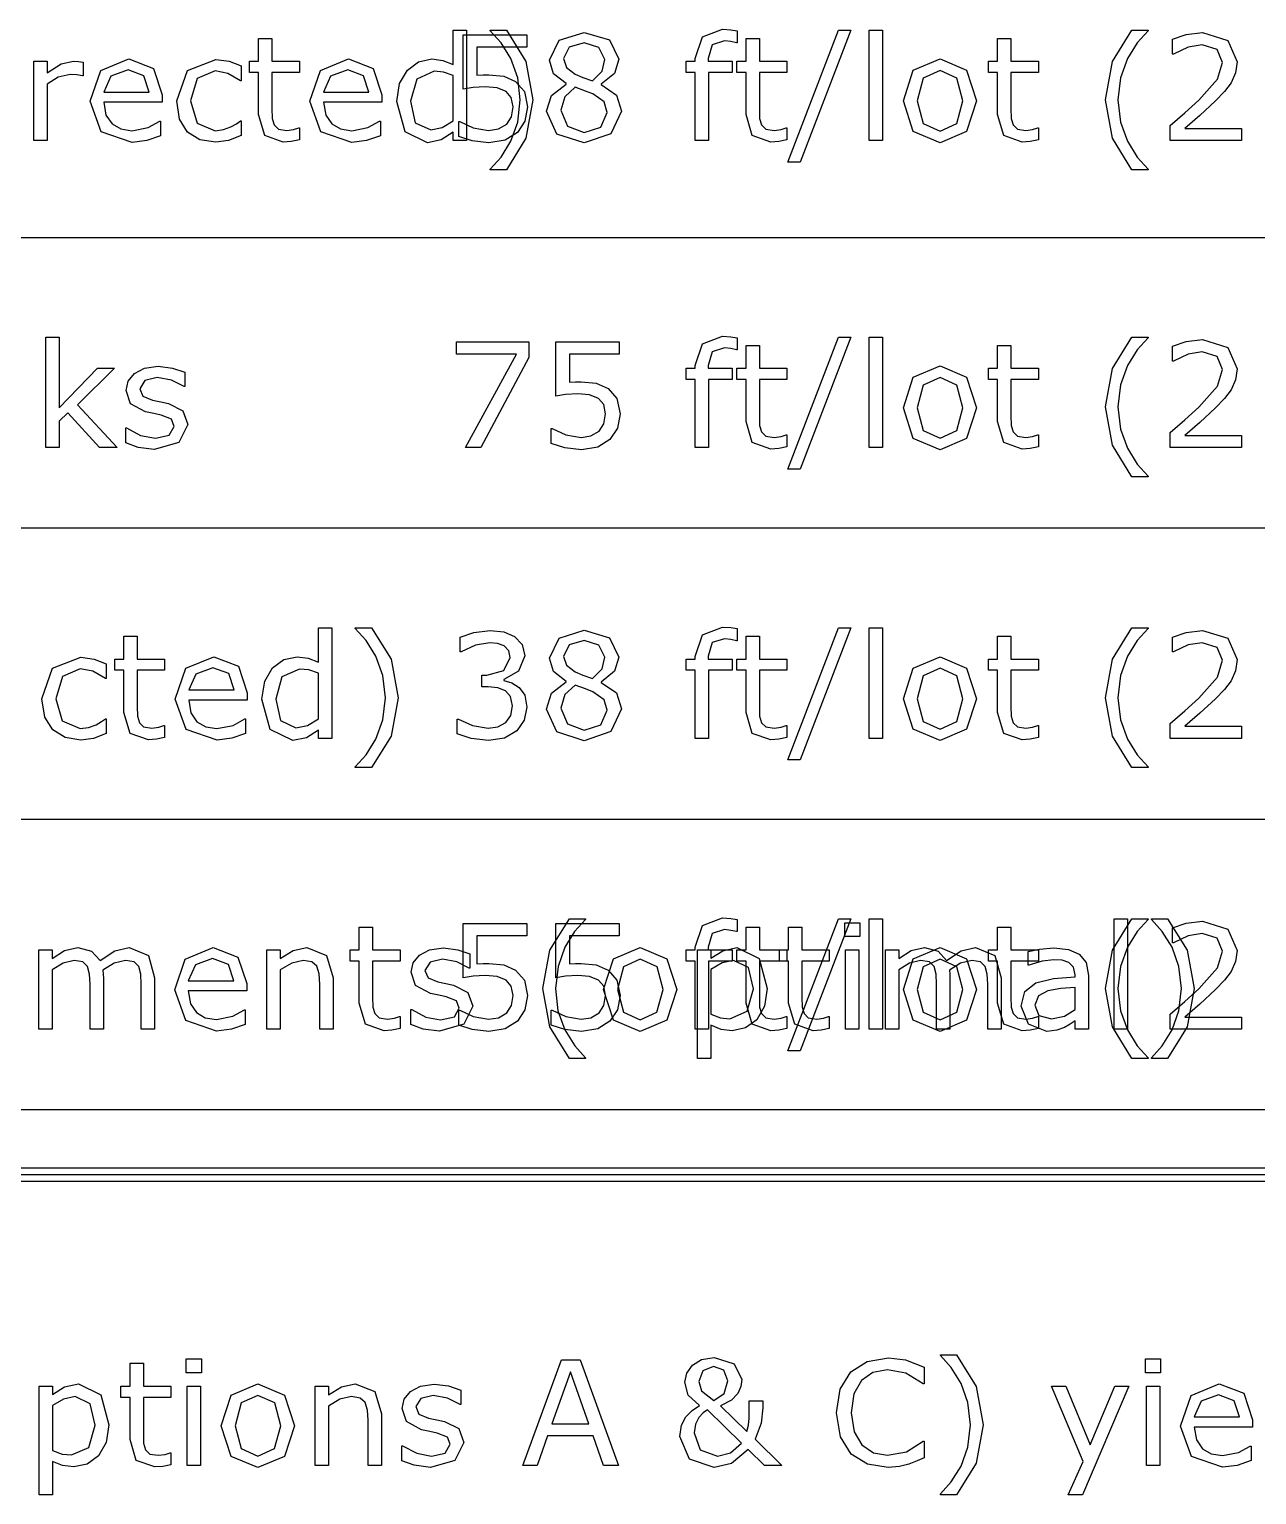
# Model space of a CAD drawing. Extents: x -1 to 182, y 89 to 480.
# Drawn here: x 47.69 to 67.79, y 114.88 to 138.88 of the extents above; entities that cross this region are included whole.
import ezdxf

# ---------------------------------------------------------------- set-up
doc = ezdxf.new("R2010")
doc.units = 0
doc.header["$MEASUREMENT"] = 0
doc.layers.add('Layer 1', color=7, linetype='Continuous')

msp = doc.modelspace()

# ---------------------------------------------------------------- linework, layer by layer
at = {"layer": 'Layer 1', "color": 7}
for points in [[(52.113548, 137.066549), (51.978674, 137.039826), (51.849613, 137.029243), (51.547306, 137.136214), (51.443823, 137.479219), (51.443823, 138.169887), (51.296159, 138.169887), (51.296159, 138.353587), (51.443823, 138.353587), (51.443823, 138.726808), (51.662416, 138.726808), (51.662416, 138.353587), (52.113548, 138.353587), (52.113548, 138.169887), (51.662416, 138.169887), (51.662416, 137.578041), (51.667072, 137.417598), (51.699629, 137.310627), (51.769392, 137.242021), (51.906594, 137.221119), (52.018214, 137.2362), (52.10193, 137.262949), (52.113546, 137.262949), (52.113548, 137.066549)], [(54.849426, 137.054934), (54.630833, 137.054934), (54.630833, 137.190983), (54.434335, 137.064247), (54.212255, 137.018898), (53.842511, 137.197941), (53.706473, 137.694431), (53.752981, 137.988594), (53.880881, 138.208357), (54.064591, 138.343215), (54.283182, 138.389729), (54.464567, 138.367504), (54.630833, 138.301226), (54.630833, 138.863994), (54.849426, 138.863994), (54.849426, 137.054934)], [(55.849362, 137.604896), (55.80518, 137.373518), (55.684257, 137.18749), (55.48427, 137.061919), (55.216845, 137.018898), (54.943605, 137.049113), (54.721527, 137.120048), (54.721527, 137.365369), (54.737799, 137.365369), (54.961041, 137.261891), (55.212188, 137.220034), (55.37148, 137.243317), (55.509844, 137.324703), (55.586584, 137.44448), (55.613325, 137.606087), (55.581932, 137.757243), (55.497054, 137.856065), (55.349388, 137.917686), (55.156377, 137.936207), (54.958715, 137.922184), (54.795936, 137.894297), (54.795936, 138.786101), (55.837731, 138.786101), (55.837731, 138.58261), (55.020339, 138.58261), (55.020339, 138.122182), (55.122659, 138.129062), (55.21335, 138.131707), (55.459846, 138.107366), (55.654021, 138.023625), (55.798197, 137.858525), (55.849357, 137.605055), (55.849362, 137.604896)], [(55.935405, 137.720016), (55.821457, 137.09097), (55.501711, 136.575906), (55.235448, 136.575906), (55.235448, 136.587548), (55.414507, 136.784054), (55.573799, 137.042181), (55.687744, 137.356109), (55.730766, 137.720043), (55.687744, 138.082812), (55.573799, 138.397904), (55.414507, 138.656032), (55.235448, 138.852511), (55.235448, 138.864153), (55.501711, 138.864153), (55.821457, 138.349062), (55.935405, 137.720043), (55.935405, 137.720016)], [(57.389966, 137.537454), (57.214394, 137.164233), (56.774887, 137.015405), (56.326077, 137.160741), (56.159808, 137.532824), (56.243525, 137.793253), (56.479557, 137.979308), (56.479557, 137.986187), (56.272592, 138.148985), (56.206317, 138.369885), (56.366773, 138.695454), (56.774887, 138.825682), (57.188814, 138.701275), (57.343457, 138.384993), (57.270205, 138.153615), (57.055101, 137.9769), (57.055101, 137.970021), (57.303923, 137.797936), (57.389966, 137.53748), (57.389966, 137.537454)], [(59.282869, 138.652513), (59.271254, 138.652513), (59.177073, 138.673415), (59.074753, 138.685056), (58.870114, 138.622271), (58.807329, 138.397878), (58.807329, 138.353693), (59.201491, 138.353693), (59.201491, 138.169993), (58.814306, 138.169993), (58.814306, 137.054934), (58.595715, 137.054934), (58.595715, 138.169993), (58.448049, 138.169993), (58.448049, 138.353693), (58.595715, 138.353693), (58.595715, 138.396714), (58.710822, 138.751334), (59.043361, 138.875741), (59.174747, 138.868862), (59.28288, 138.852458), (59.282869, 138.652513)], [(60.09561, 137.066549), (59.960736, 137.039826), (59.831672, 137.029243), (59.529365, 137.136214), (59.425884, 137.479219), (59.425884, 138.169887), (59.27822, 138.169887), (59.27822, 138.353587), (59.425884, 138.353587), (59.425884, 138.726808), (59.644475, 138.726808), (59.644475, 138.353587), (60.09561, 138.353587), (60.09561, 138.169887), (59.644475, 138.169887), (59.644475, 137.578041), (59.649131, 137.417598), (59.681688, 137.310627), (59.751451, 137.242021), (59.88865, 137.221119), (60.000273, 137.2362), (60.083989, 137.262949), (60.095605, 137.262949), (60.09561, 137.066549)], [(61.144383, 138.864126), (60.310713, 136.701478), (60.109564, 136.701478), (60.939743, 138.864126), (61.144383, 138.864126)], [(61.66179, 137.054934), (61.4432, 137.054934), (61.4432, 138.864126), (61.66179, 138.864126), (61.66179, 137.054934)], [(64.213958, 137.066549), (64.079082, 137.039826), (63.950021, 137.029243), (63.647713, 137.136214), (63.544232, 137.479219), (63.544232, 138.169887), (63.396566, 138.169887), (63.396566, 138.353587), (63.544232, 138.353587), (63.544232, 138.726808), (63.762823, 138.726808), (63.762823, 138.353587), (64.213958, 138.353587), (64.213958, 138.169887), (63.762823, 138.169887), (63.762823, 137.578041), (63.76748, 137.417598), (63.800036, 137.310627), (63.869799, 137.242021), (64.006999, 137.221119), (64.118621, 137.2362), (64.202338, 137.262949), (64.213953, 137.262949), (64.213958, 137.066549)], [(66.010358, 136.575906), (65.744094, 136.575906), (65.424349, 137.09097), (65.310401, 137.720016), (65.424349, 138.349036), (65.744094, 138.864126), (66.010358, 138.864126), (66.010358, 138.852484), (65.830137, 138.656005), (65.672006, 138.397878), (65.558061, 138.082786), (65.51504, 137.720016), (65.556897, 137.356082), (65.672006, 137.042155), (65.831298, 136.784027), (66.010358, 136.587522), (66.010358, 136.575906)], [(67.540494, 137.054934), (66.368476, 137.054934), (66.368476, 137.297953), (66.612646, 137.507239), (66.841701, 137.71536), (67.147496, 138.058365), (67.230048, 138.333928), (67.140521, 138.544378), (66.892861, 138.621107), (66.663806, 138.583906), (66.423123, 138.46995), (66.411508, 138.46995), (66.411508, 138.714134), (66.631262, 138.788535), (66.898687, 138.822269), (67.316104, 138.693205), (67.467257, 138.345543), (67.441672, 138.160679), (67.36842, 137.999072), (67.261452, 137.857203), (67.113785, 137.70258), (66.856825, 137.465382), (66.609164, 137.253768), (67.540502, 137.253768), (67.540494, 137.054934)], [(57.1144, 138.38277), (57.017896, 138.580414), (56.773723, 138.654841), (56.533042, 138.58507), (56.440023, 138.396714), (56.486534, 138.251378), (56.629546, 138.143243), (56.752794, 138.08858), (56.910925, 138.03278), (57.070217, 138.192085), (57.1144, 138.38277), (57.1144, 138.38277)], [(48.574235, 138.11533), (48.56262, 138.11533), (48.467274, 138.131734), (48.359142, 138.137555), (48.163806, 138.092205), (47.982421, 137.977112), (47.982421, 137.054934), (47.76383, 137.054934), (47.76383, 138.353693), (47.982421, 138.353693), (47.982421, 138.161843), (48.211478, 138.309507), (48.414953, 138.353693), (48.497506, 138.350253), (48.574245, 138.33967), (48.574235, 138.11533)], [(49.867178, 137.681652), (48.91026, 137.681652), (48.946305, 137.47234), (49.045137, 137.327005), (49.188149, 137.243291), (49.37186, 137.215377), (49.638123, 137.267712), (49.829969, 137.372354), (49.841585, 137.372354), (49.841585, 137.133991), (49.616017, 137.056098), (49.374172, 137.024692), (48.869552, 137.199105), (48.688167, 137.696759), (48.861413, 138.202536), (49.319525, 138.389729), (49.724149, 138.236244), (49.867165, 137.800238), (49.867178, 137.681652)], [(51.158957, 137.13632), (50.95083, 137.054934), (50.742704, 137.025856), (50.484582, 137.066549), (50.28343, 137.192147), (50.152044, 137.40376), (50.105535, 137.70258), (50.279943, 138.202536), (50.742704, 138.383908), (50.961295, 138.352528), (51.158957, 138.275799), (51.158957, 138.03278), (51.147341, 138.03278), (50.940377, 138.15253), (50.733415, 138.194387), (50.439246, 138.068816), (50.332275, 137.70258), (50.43692, 137.340975), (50.733415, 137.215377), (50.868288, 137.23284), (50.991536, 137.278163), (51.081066, 137.329333), (51.147341, 137.377011), (51.158957, 137.377011), (51.158957, 137.13632)], [(53.464628, 137.681652), (52.507711, 137.681652), (52.543755, 137.47234), (52.642587, 137.327005), (52.7856, 137.243291), (52.96931, 137.215377), (53.235573, 137.267712), (53.42742, 137.372354), (53.439061, 137.372354), (53.439061, 137.133991), (53.213494, 137.056098), (52.971649, 137.024692), (52.467029, 137.199105), (52.285644, 137.696759), (52.45889, 138.202536), (52.917, 138.389729), (53.321626, 138.236244), (53.464641, 137.800238), (53.464628, 137.681652)], [(63.20123, 137.703718), (63.03845, 137.202598), (62.602431, 137.018898), (62.164085, 137.202598), (62.002468, 137.703718), (62.164085, 138.204865), (62.602431, 138.389729), (63.03845, 138.204865), (63.20123, 137.703718), (63.20123, 137.703718)], [(49.6544, 137.84908), (49.567196, 138.11533), (49.30791, 138.209521), (49.027696, 138.106043), (48.91026, 137.84908), (49.6544, 137.84908)], [(53.25185, 137.84908), (53.164647, 138.11533), (52.905361, 138.209521), (52.625146, 138.106043), (52.507711, 137.84908), (53.25185, 137.84908)], [(54.630833, 137.374683), (54.630833, 138.119986), (54.472705, 138.174623), (54.320387, 138.189704), (54.03436, 138.061805), (53.93204, 137.699035), (54.011106, 137.346716), (54.264579, 137.226966), (54.452938, 137.267659), (54.630833, 137.37463), (54.630833, 137.374683)], [(62.975662, 137.703718), (62.876832, 138.078129), (62.602431, 138.201372), (62.325703, 138.078129), (62.228035, 137.703718), (62.326867, 137.332826), (62.602431, 137.207254), (62.875668, 137.331661), (62.975662, 137.703718), (62.975662, 137.703718)], [(57.150444, 137.515361), (57.102774, 137.686282), (56.919063, 137.81651), (56.799303, 137.864188), (56.626059, 137.925809), (56.457464, 137.77116), (56.394678, 137.55026), (56.502811, 137.290968), (56.777213, 137.188654), (57.048124, 137.275861), (57.150444, 137.515361), (57.150444, 137.515361)], [(4.762494, 135.467436), (175.153946, 135.467436), (175.153946, 130.704942), (4.762494, 130.704942), (4.762494, 135.467436)], [(49.128859, 132.027857), (48.840506, 132.027857), (48.319608, 132.596419), (48.177757, 132.461561), (48.177757, 132.027857), (47.959164, 132.027857), (47.959164, 133.837049), (48.177757, 133.837049), (48.177757, 132.676641), (48.809113, 133.326616), (49.084676, 133.326616), (48.481226, 132.726647), (49.128859, 132.027857)], [(55.867968, 133.499865), (55.084294, 132.027857), (54.835472, 132.027857), (55.669142, 133.555665), (54.683157, 133.555665), (54.683157, 133.759156), (55.867968, 133.759156), (55.867968, 133.499865)], [(57.363222, 132.577819), (57.319039, 132.346441), (57.198117, 132.160413), (56.998129, 132.034842), (56.730704, 131.991821), (56.457464, 132.022036), (56.235386, 132.092971), (56.235386, 132.338292), (56.251658, 132.338292), (56.4749, 132.234814), (56.726048, 132.192957), (56.88534, 132.21624), (57.023703, 132.297626), (57.100443, 132.417403), (57.127184, 132.57901), (57.095792, 132.730166), (57.010913, 132.828988), (56.863247, 132.890609), (56.670236, 132.90913), (56.472574, 132.895107), (56.309795, 132.86722), (56.309795, 133.759024), (57.351591, 133.759024), (57.351591, 133.555533), (56.534198, 133.555533), (56.534198, 133.095105), (56.636518, 133.101985), (56.727209, 133.10463), (56.973705, 133.080289), (57.16788, 132.996548), (57.312057, 132.831448), (57.363216, 132.577978), (57.363222, 132.577819)], [(59.282869, 133.625436), (59.271254, 133.625436), (59.177073, 133.646338), (59.074753, 133.657979), (58.870114, 133.595194), (58.807329, 133.370801), (58.807329, 133.326616), (59.201491, 133.326616), (59.201491, 133.142916), (58.814306, 133.142916), (58.814306, 132.027857), (58.595715, 132.027857), (58.595715, 133.142916), (58.448049, 133.142916), (58.448049, 133.326616), (58.595715, 133.326616), (58.595715, 133.369637), (58.710822, 133.724257), (59.043361, 133.848664), (59.174747, 133.841785), (59.28288, 133.825381), (59.282869, 133.625436)], [(60.09561, 132.039472), (59.960736, 132.012749), (59.831672, 132.002166), (59.529365, 132.109137), (59.425884, 132.452142), (59.425884, 133.14281), (59.27822, 133.14281), (59.27822, 133.32651), (59.425884, 133.32651), (59.425884, 133.699731), (59.644475, 133.699731), (59.644475, 133.32651), (60.09561, 133.32651), (60.09561, 133.14281), (59.644475, 133.14281), (59.644475, 132.550964), (59.649131, 132.390521), (59.681688, 132.28355), (59.751451, 132.214944), (59.88865, 132.194042), (60.000273, 132.209123), (60.083989, 132.235872), (60.095605, 132.235872), (60.09561, 132.039472)], [(61.144383, 133.837049), (60.310713, 131.674401), (60.109564, 131.674401), (60.939743, 133.837049), (61.144383, 133.837049)], [(61.66179, 132.027857), (61.4432, 132.027857), (61.4432, 133.837049), (61.66179, 133.837049), (61.66179, 132.027857)], [(64.213958, 132.039472), (64.079082, 132.012749), (63.950021, 132.002166), (63.647713, 132.109137), (63.544232, 132.452142), (63.544232, 133.14281), (63.396566, 133.14281), (63.396566, 133.32651), (63.544232, 133.32651), (63.544232, 133.699731), (63.762823, 133.699731), (63.762823, 133.32651), (64.213958, 133.32651), (64.213958, 133.14281), (63.762823, 133.14281), (63.762823, 132.550964), (63.76748, 132.390521), (63.800036, 132.28355), (63.869799, 132.214944), (64.006999, 132.194042), (64.118621, 132.209123), (64.202338, 132.235872), (64.213953, 132.235872), (64.213958, 132.039472)], [(66.010358, 131.548829), (65.744094, 131.548829), (65.424349, 132.063893), (65.310401, 132.692939), (65.424349, 133.321959), (65.744094, 133.837049), (66.010358, 133.837049), (66.010358, 133.825407), (65.830137, 133.628928), (65.672006, 133.370801), (65.558061, 133.055709), (65.51504, 132.692939), (65.556897, 132.329005), (65.672006, 132.015078), (65.831298, 131.75695), (66.010358, 131.560445), (66.010358, 131.548829)], [(67.540494, 132.027857), (66.368476, 132.027857), (66.368476, 132.270876), (66.612646, 132.480162), (66.841701, 132.688283), (67.147496, 133.031288), (67.230048, 133.306851), (67.140521, 133.517301), (66.892861, 133.59403), (66.663806, 133.556829), (66.423123, 133.442873), (66.411508, 133.442873), (66.411508, 133.687057), (66.631262, 133.761458), (66.898687, 133.795192), (67.316104, 133.666128), (67.467257, 133.318466), (67.441672, 133.133602), (67.36842, 132.971995), (67.261452, 132.830126), (67.113785, 132.675503), (66.856825, 132.438305), (66.609164, 132.226691), (67.540502, 132.226691), (67.540494, 132.027857)], [(50.286928, 132.402242), (50.139262, 132.110407), (49.738125, 131.996451), (49.473023, 132.030185), (49.271874, 132.10575), (49.271874, 132.351098), (49.283489, 132.351098), (49.513708, 132.226691), (49.756717, 132.181342), (49.982285, 132.227855), (50.063676, 132.374355), (50.01949, 132.490613), (49.849734, 132.558055), (49.72765, 132.582397), (49.591612, 132.612612), (49.348603, 132.745168), (49.277676, 132.961438), (49.310233, 133.112594), (49.411389, 133.23933), (49.576496, 133.325372), (49.802064, 133.357916), (50.036932, 133.328865), (50.235758, 133.260258), (50.235758, 133.026552), (50.224143, 133.026552), (50.020668, 133.13003), (49.785797, 133.173052), (49.583484, 133.126538), (49.500931, 132.990516), (49.55093, 132.869575), (49.709058, 132.803323), (49.843934, 132.77541), (49.969508, 132.749745), (50.204376, 132.629995), (50.286931, 132.402083), (50.286928, 132.402242)], [(63.20123, 132.676641), (63.03845, 132.175521), (62.602431, 131.991821), (62.164085, 132.175521), (62.002468, 132.676641), (62.164085, 133.177788), (62.602431, 133.362652), (63.03845, 133.177788), (63.20123, 132.676641), (63.20123, 132.676641)], [(62.975662, 132.676641), (62.876832, 133.051052), (62.602431, 133.174295), (62.325703, 133.051052), (62.228035, 132.676641), (62.326867, 132.305749), (62.602431, 132.180177), (62.875668, 132.304584), (62.975662, 132.676641), (62.975662, 132.676641)], [(49.906709, 127.276978), (49.771835, 127.250255), (49.642772, 127.239672), (49.340467, 127.346643), (49.236983, 127.689648), (49.236983, 128.380316), (49.08932, 128.380316), (49.08932, 128.564016), (49.236983, 128.564016), (49.236983, 128.937237), (49.455577, 128.937237), (49.455577, 128.564016), (49.906709, 128.564016), (49.906709, 128.380316), (49.455577, 128.380316), (49.455577, 127.78847), (49.460233, 127.628027), (49.49279, 127.521056), (49.562553, 127.45245), (49.699755, 127.431548), (49.811375, 127.446629), (49.895091, 127.473378), (49.906706, 127.473378), (49.906709, 127.276978)], [(52.642587, 127.265363), (52.423994, 127.265363), (52.423994, 127.401412), (52.227496, 127.274676), (52.005416, 127.229327), (51.635672, 127.40837), (51.499634, 127.90486), (51.546142, 128.199023), (51.674042, 128.418786), (51.857752, 128.553644), (52.076343, 128.600158), (52.257727, 128.577933), (52.423994, 128.511655), (52.423994, 129.074423), (52.642587, 129.074423), (52.642587, 127.265363)], [(53.728566, 127.930445), (53.614618, 127.301399), (53.294872, 126.786335), (53.028609, 126.786335), (53.028609, 126.797977), (53.207668, 126.994483), (53.36696, 127.25261), (53.480905, 127.566538), (53.523926, 127.930472), (53.480905, 128.293241), (53.36696, 128.608333), (53.207668, 128.866461), (53.028609, 129.06294), (53.028609, 129.074582), (53.294872, 129.074582), (53.614618, 128.559491), (53.728566, 127.930472), (53.728566, 127.930445)], [(55.710999, 128.099038), (55.802854, 127.973466), (55.838898, 127.778125), (55.795877, 127.560691), (55.674955, 127.388606), (55.469154, 127.267691), (55.211029, 127.229327), (54.927328, 127.264199), (54.698273, 127.338626), (54.698273, 127.581619), (54.715709, 127.581619), (54.948253, 127.473484), (55.206378, 127.430463), (55.36218, 127.454804), (55.495895, 127.526903), (55.574958, 127.639669), (55.601702, 127.795481), (55.571471, 127.948966), (55.49008, 128.04546), (55.363345, 128.094302), (55.202888, 128.108324), (55.098246, 128.108324), (55.098246, 128.301338), (55.179634, 128.301338), (55.461013, 128.374601), (55.566819, 128.590871), (55.540078, 128.70017), (55.465664, 128.778063), (55.358693, 128.81992), (55.229632, 128.831562), (54.994762, 128.792033), (54.759894, 128.680406), (54.748279, 128.680406), (54.748279, 128.923425), (54.968034, 128.997852), (55.235458, 129.032725), (55.4587, 129.009441), (55.633108, 128.935014), (55.759843, 128.800156), (55.802865, 128.615292), (55.700545, 128.362959), (55.461026, 128.228101), (55.461026, 128.211697), (55.588925, 128.172168), (55.711009, 128.098932), (55.710999, 128.099038)], [(57.389966, 127.747883), (57.214394, 127.374662), (56.774887, 127.225834), (56.326077, 127.37117), (56.159808, 127.743253), (56.243525, 128.003682), (56.479557, 128.189737), (56.479557, 128.196616), (56.272592, 128.359414), (56.206317, 128.580314), (56.366773, 128.905883), (56.774887, 129.036111), (57.188814, 128.911704), (57.343457, 128.595422), (57.270205, 128.364044), (57.055101, 128.187329), (57.055101, 128.18045), (57.303923, 128.008365), (57.389966, 127.747909), (57.389966, 127.747883)], [(57.1144, 128.593199), (57.017896, 128.790843), (56.773723, 128.86527), (56.533042, 128.795499), (56.440023, 128.607143), (56.486534, 128.461807), (56.629546, 128.353672), (56.752794, 128.299009), (56.910925, 128.243209), (57.070217, 128.402514), (57.1144, 128.593199), (57.1144, 128.593199)], [(59.282869, 128.862942), (59.271254, 128.862942), (59.177073, 128.883844), (59.074753, 128.895485), (58.870114, 128.8327), (58.807329, 128.608307), (58.807329, 128.564122), (59.201491, 128.564122), (59.201491, 128.380422), (58.814306, 128.380422), (58.814306, 127.265363), (58.595715, 127.265363), (58.595715, 128.380422), (58.448049, 128.380422), (58.448049, 128.564122), (58.595715, 128.564122), (58.595715, 128.607143), (58.710822, 128.961763), (59.043361, 129.08617), (59.174747, 129.079291), (59.28288, 129.062887), (59.282869, 128.862942)], [(60.09561, 127.276978), (59.960736, 127.250255), (59.831672, 127.239672), (59.529365, 127.346643), (59.425884, 127.689648), (59.425884, 128.380316), (59.27822, 128.380316), (59.27822, 128.564016), (59.425884, 128.564016), (59.425884, 128.937237), (59.644475, 128.937237), (59.644475, 128.564016), (60.09561, 128.564016), (60.09561, 128.380316), (59.644475, 128.380316), (59.644475, 127.78847), (59.649131, 127.628027), (59.681688, 127.521056), (59.751451, 127.45245), (59.88865, 127.431548), (60.000273, 127.446629), (60.083989, 127.473378), (60.095605, 127.473378), (60.09561, 127.276978)], [(61.144383, 129.074555), (60.310713, 126.911907), (60.109564, 126.911907), (60.939743, 129.074555), (61.144383, 129.074555)], [(61.66179, 127.265363), (61.4432, 127.265363), (61.4432, 129.074555), (61.66179, 129.074555), (61.66179, 127.265363)], [(64.213958, 127.276978), (64.079082, 127.250255), (63.950021, 127.239672), (63.647713, 127.346643), (63.544232, 127.689648), (63.544232, 128.380316), (63.396566, 128.380316), (63.396566, 128.564016), (63.544232, 128.564016), (63.544232, 128.937237), (63.762823, 128.937237), (63.762823, 128.564016), (64.213958, 128.564016), (64.213958, 128.380316), (63.762823, 128.380316), (63.762823, 127.78847), (63.76748, 127.628027), (63.800036, 127.521056), (63.869799, 127.45245), (64.006999, 127.431548), (64.118621, 127.446629), (64.202338, 127.473378), (64.213953, 127.473378), (64.213958, 127.276978)], [(66.010358, 126.786335), (65.744094, 126.786335), (65.424349, 127.301399), (65.310401, 127.930445), (65.424349, 128.559465), (65.744094, 129.074555), (66.010358, 129.074555), (66.010358, 129.062913), (65.830137, 128.866434), (65.672006, 128.608307), (65.558061, 128.293215), (65.51504, 127.930445), (65.556897, 127.566511), (65.672006, 127.252584), (65.831298, 126.994456), (66.010358, 126.797951), (66.010358, 126.786335)], [(67.540494, 127.265363), (66.368476, 127.265363), (66.368476, 127.508382), (66.612646, 127.717668), (66.841701, 127.925789), (67.147496, 128.268794), (67.230048, 128.544357), (67.140521, 128.754807), (66.892861, 128.831536), (66.663806, 128.794335), (66.423123, 128.680379), (66.411508, 128.680379), (66.411508, 128.924563), (66.631262, 128.998964), (66.898687, 129.032698), (67.316104, 128.903634), (67.467257, 128.555972), (67.441672, 128.371108), (67.36842, 128.209501), (67.261452, 128.067632), (67.113785, 127.913009), (66.856825, 127.675811), (66.609164, 127.464197), (67.540502, 127.464197), (67.540494, 127.265363)], [(48.952117, 127.346749), (48.743991, 127.265363), (48.535865, 127.236285), (48.277743, 127.276978), (48.076591, 127.402576), (47.945204, 127.614189), (47.898696, 127.913009), (48.073104, 128.412965), (48.535865, 128.594337), (48.754455, 128.562957), (48.952117, 128.486228), (48.952117, 128.243209), (48.940502, 128.243209), (48.733537, 128.362959), (48.526573, 128.404816), (48.232407, 128.279245), (48.125436, 127.913009), (48.230081, 127.551404), (48.526573, 127.425806), (48.661449, 127.443269), (48.784697, 127.488592), (48.874227, 127.539762), (48.940502, 127.58744), (48.952117, 127.58744), (48.952117, 127.346749)], [(51.257789, 127.892081), (50.300872, 127.892081), (50.336916, 127.682769), (50.435748, 127.537434), (50.57876, 127.45372), (50.762471, 127.425806), (51.028734, 127.478141), (51.220581, 127.582783), (51.232196, 127.582783), (51.232196, 127.34442), (51.006628, 127.266527), (50.764784, 127.235121), (50.260163, 127.409534), (50.078778, 127.907188), (50.252024, 128.412965), (50.710134, 128.600158), (51.114761, 128.446673), (51.257776, 128.010667), (51.257789, 127.892081)], [(51.045011, 128.059509), (50.957807, 128.325759), (50.698521, 128.41995), (50.418307, 128.316472), (50.300872, 128.059509), (51.045011, 128.059509)], [(52.423994, 127.585112), (52.423994, 128.330415), (52.265866, 128.385052), (52.113548, 128.400133), (51.827521, 128.272234), (51.725201, 127.909464), (51.804267, 127.557145), (52.05774, 127.437395), (52.246099, 127.478088), (52.423994, 127.585059), (52.423994, 127.585112)], [(63.20123, 127.914147), (63.03845, 127.413027), (62.602431, 127.229327), (62.164085, 127.413027), (62.002468, 127.914147), (62.164085, 128.415294), (62.602431, 128.600158), (63.03845, 128.415294), (63.20123, 127.914147), (63.20123, 127.914147)], [(62.975662, 127.914147), (62.876832, 128.288558), (62.602431, 128.411801), (62.325703, 128.288558), (62.228035, 127.914147), (62.326867, 127.543255), (62.602431, 127.417683), (62.875668, 127.54209), (62.975662, 127.914147), (62.975662, 127.914147)], [(57.150444, 127.72579), (57.102774, 127.896711), (56.919063, 128.026939), (56.799303, 128.074617), (56.626059, 128.136238), (56.457464, 127.981589), (56.394678, 127.760689), (56.502811, 127.501397), (56.777213, 127.399083), (57.048124, 127.48629), (57.150444, 127.72579), (57.150444, 127.72579)], [(4.762494, 125.942448), (175.153946, 125.942448), (175.153946, 121.179954), (4.762494, 121.179954), (4.762494, 125.942448)], [(56.800467, 122.023868), (56.534204, 122.023868), (56.214458, 122.538932), (56.10051, 123.167978), (56.214458, 123.796997), (56.534204, 124.312088), (56.800467, 124.312088), (56.800467, 124.300446), (56.620246, 124.103967), (56.462115, 123.845839), (56.34817, 123.530747), (56.305149, 123.167978), (56.347006, 122.804044), (56.462115, 122.490116), (56.621408, 122.231989), (56.800467, 122.035483), (56.800467, 122.023868)], [(59.282869, 124.100448), (59.271254, 124.100448), (59.177073, 124.12135), (59.074753, 124.132991), (58.870114, 124.070206), (58.807329, 123.845813), (58.807329, 123.801628), (59.201491, 123.801628), (59.201491, 123.617928), (58.814306, 123.617928), (58.814306, 122.502869), (58.595715, 122.502869), (58.595715, 123.617928), (58.448049, 123.617928), (58.448049, 123.801628), (58.595715, 123.801628), (58.595715, 123.844649), (58.710822, 124.199269), (59.043361, 124.323676), (59.174747, 124.316797), (59.28288, 124.300393), (59.282869, 124.100448)], [(61.144383, 124.312061), (60.310713, 122.149413), (60.109564, 122.149413), (60.939743, 124.312061), (61.144383, 124.312061)], [(61.66179, 122.502869), (61.4432, 122.502869), (61.4432, 124.312061), (61.66179, 124.312061), (61.66179, 122.502869)], [(66.010358, 122.023841), (65.744094, 122.023841), (65.424349, 122.538905), (65.310401, 123.167951), (65.424349, 123.796971), (65.744094, 124.312061), (66.010358, 124.312061), (66.010358, 124.300419), (65.830137, 124.10394), (65.672006, 123.845813), (65.558061, 123.530721), (65.51504, 123.167951), (65.556897, 122.804017), (65.672006, 122.49009), (65.831298, 122.231962), (66.010358, 122.035457), (66.010358, 122.023841)], [(65.67434, 122.503001), (65.455749, 122.503001), (65.455749, 124.312193), (65.67434, 124.312193), (65.67434, 122.503001)], [(66.762644, 123.168084), (66.648698, 122.539037), (66.32895, 122.023974), (66.062689, 122.023974), (66.062689, 122.035615), (66.241746, 122.232121), (66.401038, 122.490248), (66.514986, 122.804176), (66.558007, 123.16811), (66.514986, 123.53088), (66.401038, 123.845972), (66.241746, 124.104099), (66.062689, 124.300578), (66.062689, 124.31222), (66.32895, 124.31222), (66.648698, 123.79713), (66.762644, 123.16811), (66.762644, 123.168084)], [(53.763446, 122.514511), (53.628572, 122.487788), (53.499508, 122.477204), (53.197204, 122.584175), (53.09372, 122.927181), (53.09372, 123.617848), (52.946056, 123.617848), (52.946056, 123.801548), (53.09372, 123.801548), (53.09372, 124.174769), (53.312313, 124.174769), (53.312313, 123.801548), (53.763446, 123.801548), (53.763446, 123.617848), (53.312313, 123.617848), (53.312313, 123.026003), (53.31697, 122.865559), (53.349527, 122.758588), (53.419289, 122.689982), (53.556491, 122.66908), (53.668111, 122.684161), (53.751828, 122.710911), (53.763443, 122.710911), (53.763446, 122.514511)], [(55.849362, 123.052831), (55.80518, 122.821453), (55.684257, 122.635425), (55.48427, 122.509854), (55.216845, 122.466833), (54.943605, 122.497048), (54.721527, 122.567983), (54.721527, 122.813304), (54.737799, 122.813304), (54.961041, 122.709826), (55.212188, 122.667969), (55.37148, 122.691252), (55.509844, 122.772638), (55.586584, 122.892415), (55.613325, 123.054022), (55.581932, 123.205178), (55.497054, 123.304), (55.349388, 123.365621), (55.156377, 123.384142), (54.958715, 123.370119), (54.795936, 123.342232), (54.795936, 124.234036), (55.837731, 124.234036), (55.837731, 124.030545), (55.020339, 124.030545), (55.020339, 123.570117), (55.122659, 123.576997), (55.21335, 123.579642), (55.459846, 123.555301), (55.654021, 123.47156), (55.798197, 123.30646), (55.849357, 123.05299), (55.849362, 123.052831)], [(57.363222, 123.052831), (57.319039, 122.821453), (57.198117, 122.635425), (56.998129, 122.509854), (56.730704, 122.466833), (56.457464, 122.497048), (56.235386, 122.567983), (56.235386, 122.813304), (56.251658, 122.813304), (56.4749, 122.709826), (56.726048, 122.667969), (56.88534, 122.691252), (57.023703, 122.772638), (57.100443, 122.892415), (57.127184, 123.054022), (57.095792, 123.205178), (57.010913, 123.304), (56.863247, 123.365621), (56.670236, 123.384142), (56.472574, 123.370119), (56.309795, 123.342232), (56.309795, 124.234036), (57.351591, 124.234036), (57.351591, 124.030545), (56.534198, 124.030545), (56.534198, 123.570117), (56.636518, 123.576997), (56.727209, 123.579642), (56.973705, 123.555301), (57.16788, 123.47156), (57.312057, 123.30646), (57.363216, 123.05299), (57.363222, 123.052831)], [(60.09561, 122.514484), (59.960736, 122.487761), (59.831672, 122.477178), (59.529365, 122.584149), (59.425884, 122.927154), (59.425884, 123.617822), (59.27822, 123.617822), (59.27822, 123.801522), (59.425884, 123.801522), (59.425884, 124.174743), (59.644475, 124.174743), (59.644475, 123.801522), (60.09561, 123.801522), (60.09561, 123.617822), (59.644475, 123.617822), (59.644475, 123.025976), (59.649131, 122.865533), (59.681688, 122.758562), (59.751451, 122.689956), (59.88865, 122.669054), (60.000273, 122.684135), (60.083989, 122.710884), (60.095605, 122.710884), (60.09561, 122.514484)], [(60.789754, 122.514616), (60.654878, 122.487894), (60.525817, 122.47731), (60.223509, 122.584281), (60.120028, 122.927287), (60.120028, 123.617954), (59.972362, 123.617954), (59.972362, 123.801654), (60.120028, 123.801654), (60.120028, 124.174875), (60.338619, 124.174875), (60.338619, 123.801654), (60.789754, 123.801654), (60.789754, 123.617954), (60.338619, 123.617954), (60.338619, 123.026108), (60.343275, 122.865665), (60.37583, 122.758694), (60.445592, 122.690088), (60.582795, 122.669186), (60.694414, 122.684267), (60.778131, 122.711016), (60.789773, 122.711016), (60.789754, 122.514616)], [(61.288559, 124.019194), (61.042063, 124.019194), (61.042063, 124.245915), (61.288559, 124.245915), (61.288559, 124.019194)], [(64.213958, 122.514484), (64.079082, 122.487761), (63.950021, 122.477178), (63.647713, 122.584149), (63.544232, 122.927154), (63.544232, 123.617822), (63.396566, 123.617822), (63.396566, 123.801522), (63.544232, 123.801522), (63.544232, 124.174743), (63.762823, 124.174743), (63.762823, 123.801522), (64.213958, 123.801522), (64.213958, 123.617822), (63.762823, 123.617822), (63.762823, 123.025976), (63.76748, 122.865533), (63.800036, 122.758562), (63.869799, 122.689956), (64.006999, 122.669054), (64.118621, 122.684135), (64.202338, 122.710884), (64.213953, 122.710884), (64.213958, 122.514484)], [(67.540494, 122.502869), (66.368476, 122.502869), (66.368476, 122.745888), (66.612646, 122.955174), (66.841701, 123.163295), (67.147496, 123.5063), (67.230048, 123.781863), (67.140521, 123.992313), (66.892861, 124.069042), (66.663806, 124.031841), (66.423123, 123.917885), (66.411508, 123.917885), (66.411508, 124.162069), (66.631262, 124.23647), (66.898687, 124.270204), (67.316104, 124.14114), (67.467257, 123.793478), (67.441672, 123.608614), (67.36842, 123.447007), (67.261452, 123.305138), (67.113785, 123.150515), (66.856825, 122.913317), (66.609164, 122.701703), (67.540502, 122.701703), (67.540494, 122.502869)], [(49.742766, 122.502869), (49.524175, 122.502869), (49.524175, 123.242352), (49.516026, 123.403986), (49.484633, 123.528393), (49.407893, 123.603958), (49.263717, 123.629622), (49.080006, 123.583108), (48.896298, 123.466851), (48.902119, 123.404065), (48.9045, 123.334295), (48.9045, 122.502869), (48.68591, 122.502869), (48.68591, 123.242352), (48.677761, 123.40515), (48.646368, 123.529557), (48.569628, 123.603958), (48.425452, 123.629622), (48.245231, 123.585437), (48.066172, 123.472645), (48.066172, 122.502869), (47.847581, 122.502869), (47.847581, 123.801628), (48.066172, 123.801628), (48.066172, 123.657456), (48.269647, 123.789986), (48.487076, 123.837664), (48.711482, 123.781863), (48.849843, 123.627214), (49.09169, 123.787684), (49.325396, 123.837664), (49.640494, 123.707436), (49.74281, 123.34583), (49.742766, 122.502869)], [(51.250812, 123.129587), (50.293895, 123.129587), (50.329939, 122.920275), (50.428771, 122.77494), (50.571786, 122.691226), (50.755494, 122.663312), (51.021757, 122.715647), (51.213606, 122.820289), (51.225221, 122.820289), (51.225221, 122.581926), (50.999654, 122.504033), (50.757809, 122.472627), (50.253188, 122.64704), (50.071806, 123.144694), (50.24505, 123.650471), (50.703162, 123.837664), (51.107786, 123.684179), (51.250801, 123.248173), (51.250812, 123.129587)], [(52.668167, 122.502869), (52.449574, 122.502869), (52.449574, 123.242352), (52.439123, 123.40978), (52.400753, 123.533049), (52.317039, 123.605122), (52.175186, 123.629463), (51.987988, 123.585278), (51.80079, 123.472486), (51.80079, 122.502869), (51.582199, 122.502869), (51.582199, 123.801628), (51.80079, 123.801628), (51.80079, 123.657456), (52.012406, 123.789986), (52.23681, 123.837664), (52.55772, 123.710929), (52.66818, 123.34583), (52.668167, 122.502869)], [(54.955233, 122.87728), (54.807567, 122.585445), (54.40643, 122.471489), (54.141331, 122.505224), (53.940179, 122.580789), (53.940179, 122.826137), (53.951794, 122.826137), (54.182011, 122.70173), (54.425019, 122.65638), (54.650587, 122.702894), (54.731978, 122.849393), (54.687795, 122.965651), (54.518036, 123.033093), (54.395952, 123.057435), (54.259914, 123.08765), (54.016905, 123.220206), (53.945979, 123.436477), (53.978536, 123.587633), (54.079694, 123.714368), (54.244799, 123.80041), (54.470366, 123.832954), (54.705234, 123.803903), (54.90406, 123.735297), (54.90406, 123.50159), (54.892445, 123.50159), (54.68897, 123.605069), (54.454102, 123.64809), (54.251789, 123.601576), (54.169234, 123.465554), (54.219232, 123.344613), (54.377363, 123.278362), (54.512237, 123.250448), (54.63781, 123.224784), (54.872681, 123.105033), (54.955233, 122.877122), (54.955233, 122.87728)], [(58.293398, 123.151679), (58.130615, 122.650559), (57.694596, 122.466859), (57.256253, 122.650559), (57.094635, 123.151679), (57.256253, 123.652826), (57.694596, 123.83769), (58.130615, 123.652826), (58.293398, 123.151679), (58.293398, 123.151679)], [(59.7747, 123.168084), (59.729353, 122.87855), (59.601454, 122.65765), (59.420071, 122.52393), (59.200317, 122.477416), (59.016609, 122.499377), (58.850339, 122.567983), (58.850339, 122.023841), (58.631749, 122.023841), (58.631749, 123.801628), (58.850339, 123.801628), (58.850339, 123.665579), (59.045676, 123.787684), (59.27822, 123.837664), (59.643313, 123.659785), (59.7747, 123.167951), (59.7747, 123.168084)], [(63.602377, 122.503001), (63.383787, 122.503001), (63.383787, 123.242484), (63.375637, 123.404118), (63.344245, 123.528525), (63.267505, 123.60409), (63.123328, 123.629754), (62.939618, 123.583241), (62.75591, 123.466983), (62.761731, 123.404197), (62.764112, 123.334427), (62.764112, 122.502869), (62.545521, 122.502869), (62.545521, 123.242352), (62.537372, 123.40515), (62.505977, 123.529557), (62.429237, 123.603958), (62.285061, 123.629622), (62.10484, 123.585437), (61.925781, 123.472645), (61.925781, 122.502869), (61.70719, 122.502869), (61.70719, 123.801628), (61.925781, 123.801628), (61.925781, 123.657456), (62.129258, 123.789986), (62.346685, 123.837664), (62.571091, 123.781863), (62.709454, 123.627214), (62.951299, 123.787684), (63.185005, 123.837664), (63.500103, 123.707436), (63.602422, 123.34583), (63.602377, 122.503001)], [(63.20123, 123.151653), (63.03845, 122.650533), (62.602431, 122.466833), (62.164085, 122.650533), (62.002468, 123.151653), (62.164085, 123.6528), (62.602431, 123.837664), (63.03845, 123.6528), (63.20123, 123.151653), (63.20123, 123.151653)], [(65.03252, 122.503001), (64.815091, 122.503001), (64.815091, 122.641352), (64.736025, 122.585551), (64.640683, 122.529751), (64.515109, 122.485565), (64.348842, 122.467044), (64.051187, 122.583302), (63.9291, 122.879794), (63.991886, 123.118157), (64.173271, 123.262328), (64.458136, 123.333263), (64.815091, 123.361176), (64.815091, 123.394884), (64.788349, 123.518127), (64.713935, 123.594882), (64.602313, 123.630919), (64.466275, 123.640179), (64.274429, 123.616896), (64.055835, 123.551782), (64.04422, 123.551782), (64.04422, 123.773846), (64.229092, 123.812211), (64.46745, 123.833113), (64.705807, 123.80983), (64.882541, 123.733074), (64.99416, 123.594724), (65.03253, 123.384274), (65.03252, 122.503001)], [(51.038034, 123.297015), (50.95083, 123.563265), (50.691544, 123.657456), (50.41133, 123.553978), (50.293895, 123.297015), (51.038034, 123.297015)], [(58.06783, 123.151679), (57.968998, 123.526091), (57.694596, 123.649334), (57.417871, 123.526091), (57.3202, 123.151679), (57.419033, 122.780787), (57.694596, 122.655216), (57.967836, 122.779623), (58.06783, 123.151679), (58.06783, 123.151679)], [(59.549132, 123.162263), (59.468905, 123.513391), (59.222409, 123.629675), (59.032886, 123.588982), (58.850339, 123.482011), (58.850339, 122.746021), (59.009632, 122.68903), (59.161947, 122.673948), (59.446813, 122.797191), (59.549132, 123.162289), (59.549132, 123.162263)], [(61.274616, 122.503001), (61.056022, 122.503001), (61.056022, 123.80176), (61.274616, 123.80176), (61.274616, 122.503001)], [(62.975662, 123.151653), (62.876832, 123.526064), (62.602431, 123.649307), (62.325703, 123.526064), (62.228035, 123.151653), (62.326867, 122.780761), (62.602431, 122.655189), (62.875668, 122.779596), (62.975662, 123.151653), (62.975662, 123.151653)], [(64.815091, 122.82275), (64.815091, 123.184355), (64.579059, 123.166893), (64.36512, 123.133159), (64.212804, 123.049445), (64.154668, 122.894822), (64.222105, 122.726204), (64.427905, 122.670403), (64.638357, 122.714588), (64.815091, 122.822723), (64.815091, 122.82275)], [(4.762494, 120.227561), (4.762494, 120.015683), (175.153946, 120.015683), (175.153946, 120.227561), (4.762494, 120.227561)], [(4.762494, 120.121622), (175.153946, 120.121622)], [(50.5085, 116.875321), (50.262004, 116.875321), (50.262004, 117.102042), (50.5085, 117.102042), (50.5085, 116.875321)], [(59.703257, 116.416031), (59.703257, 116.30443), (59.67419, 116.053262), (59.575358, 115.787012), (60.014864, 115.359128), (59.728837, 115.359128), (59.462574, 115.619584), (59.189336, 115.388206), (58.902145, 115.323092), (58.499844, 115.463771), (58.340552, 115.834689), (58.370783, 116.019554), (58.441707, 116.154438), (58.542865, 116.256752), (58.664949, 116.341631), (58.480077, 116.510223), (58.424268, 116.724165), (58.454497, 116.871828), (58.547516, 117.000892), (58.69867, 117.091591), (58.905632, 117.126463), (59.231193, 117.024149), (59.355606, 116.767186), (59.341662, 116.650902), (59.293992, 116.535808), (59.188183, 116.426509), (59.010288, 116.336974), (59.441656, 115.916075), (59.466077, 116.018389), (59.47539, 116.134674), (59.476449, 116.280009), (59.476449, 116.416031), (59.703257, 116.416031)], [(62.34379, 115.484699), (62.227519, 115.432391), (62.092643, 115.381221), (61.938002, 115.34402), (61.755455, 115.327616), (61.412453, 115.379951), (61.145028, 115.546215), (60.97062, 115.826434), (60.907832, 116.222912), (60.968295, 116.605446), (61.142702, 116.890323), (61.408966, 117.062408), (61.756617, 117.121701), (62.034509, 117.087993), (62.34379, 116.96938), (62.34379, 116.696145), (62.326354, 116.696145), (62.042652, 116.870558), (61.741507, 116.925195), (61.504313, 116.882174), (61.317116, 116.750808), (61.191542, 116.529881), (61.147359, 116.222912), (61.196193, 115.908984), (61.324093, 115.695043), (61.513616, 115.567143), (61.743832, 115.52645), (62.055442, 115.583415), (62.327518, 115.754336), (62.34379, 115.754336), (62.34379, 115.484699)], [(63.307685, 116.02421), (63.193737, 115.395164), (62.873991, 114.8801), (62.607728, 114.8801), (62.607728, 114.891742), (62.786787, 115.088248), (62.946079, 115.346375), (63.060024, 115.660303), (63.103046, 116.024237), (63.060024, 116.387006), (62.946079, 116.702098), (62.786787, 116.960226), (62.607728, 117.156705), (62.607728, 117.168347), (62.873991, 117.168347), (63.193737, 116.653256), (63.307685, 116.024237), (63.307685, 116.02421)], [(66.214481, 116.875321), (65.967982, 116.875321), (65.967982, 117.102042), (66.214481, 117.102042), (66.214481, 116.875321)], [(50.009693, 115.370743), (49.874819, 115.34402), (49.745755, 115.333437), (49.443451, 115.440408), (49.339967, 115.783413), (49.339967, 116.474081), (49.192303, 116.474081), (49.192303, 116.657781), (49.339967, 116.657781), (49.339967, 117.031002), (49.55856, 117.031002), (49.55856, 116.657781), (50.009693, 116.657781), (50.009693, 116.474081), (49.55856, 116.474081), (49.55856, 115.882235), (49.563217, 115.721792), (49.595774, 115.614821), (49.665536, 115.546215), (49.802739, 115.525313), (49.914358, 115.540394), (49.998075, 115.567143), (50.00969, 115.567143), (50.009693, 115.370743)], [(57.339451, 115.359128), (57.094117, 115.359128), (56.92436, 115.841648), (56.175569, 115.841648), (56.005813, 115.359128), (55.772107, 115.359128), (56.402301, 117.090427), (56.709257, 117.090427), (57.339451, 115.359128)], [(56.853434, 116.039318), (56.549965, 116.889264), (56.245332, 116.039318), (56.853434, 116.039318)], [(59.127712, 116.743929), (59.061437, 116.917178), (58.894006, 116.981128), (58.719598, 116.909029), (58.652159, 116.734616), (58.697506, 116.579993), (58.896332, 116.420688), (59.068414, 116.539274), (59.127712, 116.743929), (59.127712, 116.743929)], [(48.994641, 116.02421), (48.949294, 115.734677), (48.821395, 115.513777), (48.640013, 115.380057), (48.420258, 115.333543), (48.236547, 115.355503), (48.070281, 115.42411), (48.070281, 114.879968), (47.851688, 114.879968), (47.851688, 116.657754), (48.070281, 116.657754), (48.070281, 116.521706), (48.265617, 116.643811), (48.498159, 116.69379), (48.863255, 116.515911), (48.994641, 116.024078), (48.994641, 116.02421)], [(50.494528, 115.359128), (50.275937, 115.359128), (50.275937, 116.657887), (50.494528, 116.657887), (50.494528, 115.359128)], [(52.033967, 116.007912), (51.871188, 115.506792), (51.435168, 115.323092), (50.996823, 115.506792), (50.835205, 116.007912), (50.996823, 116.509059), (51.435168, 116.693923), (51.871188, 116.509059), (52.033967, 116.007912), (52.033967, 116.007912)], [(53.458297, 115.359128), (53.239706, 115.359128), (53.239706, 116.098611), (53.229229, 116.266039), (53.190859, 116.389308), (53.107142, 116.461381), (52.965291, 116.485722), (52.778093, 116.441537), (52.590896, 116.328745), (52.590896, 115.359128), (52.372305, 115.359128), (52.372305, 116.657887), (52.590896, 116.657887), (52.590896, 116.513715), (52.802512, 116.646245), (53.026915, 116.693923), (53.347825, 116.567188), (53.458283, 116.202089), (53.458297, 115.359128)], [(54.807051, 115.733513), (54.659384, 115.441678), (54.258247, 115.327722), (53.993149, 115.361456), (53.791997, 115.437021), (53.791997, 115.682369), (53.803612, 115.682369), (54.033831, 115.557962), (54.276837, 115.512613), (54.502405, 115.559126), (54.583796, 115.705626), (54.539613, 115.821884), (54.369857, 115.889326), (54.24777, 115.913668), (54.111732, 115.943883), (53.868723, 116.076439), (53.797799, 116.292709), (53.830353, 116.443865), (53.931511, 116.570601), (54.096616, 116.656643), (54.322184, 116.689187), (54.557054, 116.660136), (54.755878, 116.591529), (54.755878, 116.357823), (54.744263, 116.357823), (54.540788, 116.461301), (54.30592, 116.504323), (54.103607, 116.457809), (54.021054, 116.321787), (54.07105, 116.200846), (54.22918, 116.134594), (54.364054, 116.106681), (54.489628, 116.081016), (54.724498, 115.961266), (54.807051, 115.733354), (54.807051, 115.733513)], [(65.693583, 116.657887), (64.935489, 114.8801), (64.701783, 114.8801), (64.943628, 115.421914), (64.42622, 116.657887), (64.663413, 116.657887), (65.062227, 115.695148), (65.464526, 116.657887), (65.693583, 116.657887)], [(66.200537, 115.359128), (65.981947, 115.359128), (65.981947, 116.657887), (66.200537, 116.657887), (66.200537, 115.359128)], [(67.720209, 115.985846), (66.763292, 115.985846), (66.799336, 115.776534), (66.898168, 115.631199), (67.041184, 115.547485), (67.224891, 115.519571), (67.491155, 115.571906), (67.683004, 115.676548), (67.694619, 115.676548), (67.694619, 115.438185), (67.469051, 115.360292), (67.227207, 115.328886), (66.722589, 115.503299), (66.541204, 116.000953), (66.714447, 116.50673), (67.17256, 116.693923), (67.577186, 116.540438), (67.720199, 116.104432), (67.720209, 115.985846)], [(48.769074, 116.018389), (48.688847, 116.369518), (48.442351, 116.485802), (48.252827, 116.445109), (48.070281, 116.338138), (48.070281, 115.602147), (48.229573, 115.545156), (48.381888, 115.530075), (48.666754, 115.653318), (48.769074, 116.018416), (48.769074, 116.018389)], [(51.808399, 116.007912), (51.70957, 116.382323), (51.435168, 116.505566), (51.158441, 116.382323), (51.060773, 116.007912), (51.159602, 115.63702), (51.435168, 115.511448), (51.708406, 115.635855), (51.808399, 116.007912), (51.808399, 116.007912)], [(67.507432, 116.153274), (67.420228, 116.419524), (67.160942, 116.513715), (66.880727, 116.410237), (66.763292, 116.153274), (67.507432, 116.153274)], [(59.35328, 115.72539), (58.7975, 116.267203), (58.725411, 116.22069), (58.653323, 116.143961), (58.599838, 116.034661), (58.578909, 115.89049), (58.677739, 115.616091), (58.960282, 115.512613), (59.174221, 115.564921), (59.35328, 115.72539), (59.35328, 115.72539)]]:
    msp.add_lwpolyline(points, dxfattribs=at)

doc.saveas('drawing.dxf')
